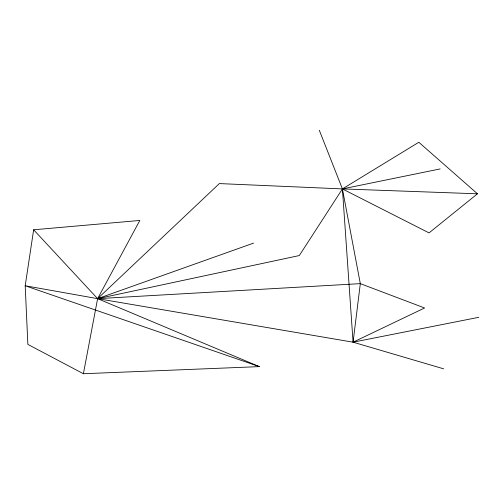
<?xml version="1.0" encoding="UTF-8"?>
<svg xmlns="http://www.w3.org/2000/svg" width="504" height="504" viewBox="0 0 504 504"><rect width="100%" height="100%" fill="white"/><g stroke="black" fill="none" stroke-linecap="round" stroke-linejoin="round"><path stroke-width="0.76" d="M83.399 373.729L97.618 298.651L139.822 220.456L33.642 229.786L25.2 285.762L27.865 344.408L83.399 373.729L259.333 366.622L97.618 298.651L25.2 285.762L259.333 366.622M443.703 368.846L353.071 342.185L97.618 298.651L219.347 183.582L342.411 188.912L429.043 232.898L477.464 193.801L418.824 142.267L342.411 188.912L299.313 255.553L97.618 298.651L33.642 229.786M253.556 243.117L97.618 298.651L360.316 283.639L424.601 307.976L353.071 342.185L342.411 188.912L319.309 130.271M478.8 317.306L353.071 342.185L360.316 283.639L342.411 188.912L440.149 168.922M342.411 188.912L477.464 193.801"/></g></svg>
